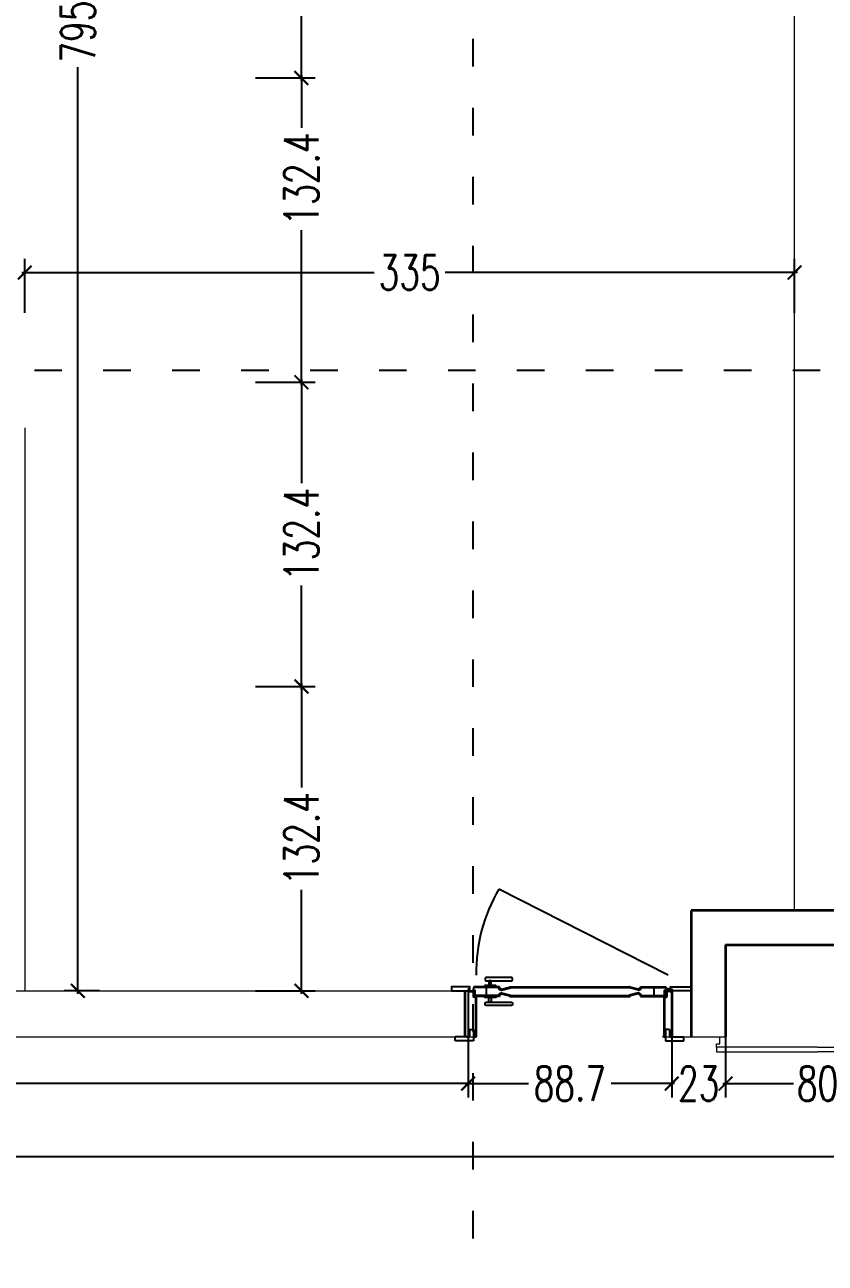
# Model space of a CAD drawing. Header units: centimetres. Extents: x -3207095 to 15275363, y -32656 to 4798027.
# Drawn here: x 684917 to 685265, y 4438823 to 4439362 of the extents above; entities that cross this region are included whole.
import ezdxf

# ---------------------------------------------------------------- set-up
doc = ezdxf.new("R2010")
doc.units = ezdxf.units.CM
for name, pattern in [('ACAD_ISO03W100', [30, 12, -18]), ('DUZ', [500, 500]), ('HIDDEN', [0.375, 0.25, -0.125])]:
    doc.linetypes.add(name, pattern=pattern)
doc.layers.get('0').update_dxf_attribs({"color": 1, "linetype": 'DUZ'})
for name, color, linetype in [('a-door', 2, 'Continuous'), ('DIM', 1, 'DUZ'), ('GOLGE', 8, 'HIDDEN'), ('LOGO', 7, 'Continuous')]:
    doc.layers.add(name, color=color, linetype=linetype)
for name, color, linetype, lineweight in [('DUVAR', 7, 'Continuous', 35), ('iç duvar', 7, 'Continuous', 50), ('KAPEN', 151, 'Continuous', 9)]:
    doc.layers.add(name, color=color, linetype=linetype, lineweight=lineweight)
doc.styles.add('DIM', font='ROMANSTW.SHX', dxfattribs={"width": 0.7})
doc.dimstyles.new('1_100', dxfattribs={"dimtxt": 15, "dimasz": 6, "dimexe": 6, "dimexo": 0, "dimgap": 2, "dimtad": 0, "dimdec": 1, "dimzin": 11, "dimdsep": 46, "dimtxsty": 'DIM', "dimblk": 'ARCHTICK', "dimcen": 3, "dimdle": 1.25, "dimclrt": 2, "dimadec": 0, "dimazin": 0, "dimtfac": 1.25, "dimtdec": 1, "dimtix": 1, "dimtofl": 0, "dimtmove": 1, "dimatfit": 3, "dimldrblk": 'ARCHTICK', "dimfxl": 20, "dimfxlon": 1, "dimtolj": 1, "dimtzin": 0, "dimarcsym": 0})

# ---------------------------------------------------------------- blocks, each defined once
blk = doc.blocks.new('_ArchTick')
at = {"color": 0, "linetype": 'ByBlock', "const_width": 0.15}
blk.add_lwpolyline([(-0.5, -0.5), (0.5, 0.5)], dxfattribs=at)
blk = doc.blocks.new('*D4574')
at = {"layer": 'Defpoints', "color": 0, "linetype": 'Continuous', "lineweight": 5, "transparency": 16777216}
for p in [(685251.79, 4439254.48), (684916.79, 4439236.93), (685251.79, 4439236.93)]:
    blk.add_point(p, dxfattribs=at)
at = {"layer": 'DIM', "color": 0, "linetype": 'Continuous', "lineweight": -2, "transparency": 16777216}
for p, q in [((684916.79, 4439236.93), (684916.79, 4439260.48)), ((685251.79, 4439236.93), (685251.79, 4439260.48)), ((684915.54, 4439254.48), (685068.79, 4439254.48)), ((685253.04, 4439254.48), (685099.79, 4439254.48))]:
    blk.add_line(p, q, dxfattribs=at)
at = {"layer": 'DIM', "color": 0, "linetype": 'Continuous', "lineweight": -2, "transparency": 16777216, "xscale": 6, "yscale": 6, "zscale": 6, "rotation": 180}
blk.add_blockref('_ArchTick', (684916.79, 4439254.48), dxfattribs=at)
at = {"layer": 'DIM', "color": 0, "linetype": 'Continuous', "lineweight": -2, "transparency": 16777216, "xscale": 6, "yscale": 6, "zscale": 6}
blk.add_blockref('_ArchTick', (685251.79, 4439254.48), dxfattribs=at)
at = {"layer": 'DIM', "color": 2, "linetype": 'Continuous', "lineweight": 5, "transparency": 16777216, "insert": (685084.29, 4439254.48), "char_height": 15, "attachment_point": 5, "style": 'DIM'}
blk.add_mtext('\\A1;335', dxfattribs=at)
blk = doc.blocks.new('*D4577')
at = {"layer": 'Defpoints', "color": 0, "linetype": 'Continuous', "lineweight": 5, "transparency": 16777216}
for p in [(684561.79, 4438921.93), (685109.69, 4438921.93), (685109.69, 4438901.57)]:
    blk.add_point(p, dxfattribs=at)
at = {"layer": 'DIM', "color": 0, "linetype": 'Continuous', "lineweight": -2, "transparency": 16777216}
for p, q in [((684561.79, 4438921.57), (684561.79, 4438895.57)), ((685109.69, 4438921.57), (685109.69, 4438895.57)), ((684560.54, 4438901.57), (684812.99, 4438901.57)), ((685110.94, 4438901.57), (684858.49, 4438901.57))]:
    blk.add_line(p, q, dxfattribs=at)
at = {"layer": 'DIM', "color": 0, "linetype": 'Continuous', "lineweight": -2, "transparency": 16777216, "xscale": 6, "yscale": 6, "zscale": 6, "rotation": 180}
blk.add_blockref('_ArchTick', (684561.79, 4438901.57), dxfattribs=at)
at = {"layer": 'DIM', "color": 0, "linetype": 'Continuous', "lineweight": -2, "transparency": 16777216, "xscale": 6, "yscale": 6, "zscale": 6}
blk.add_blockref('_ArchTick', (685109.69, 4438901.57), dxfattribs=at)
at = {"layer": 'DIM', "color": 2, "linetype": 'Continuous', "lineweight": 5, "transparency": 16777216, "insert": (684835.74, 4438901.57), "char_height": 15, "attachment_point": 5, "style": 'DIM'}
blk.add_mtext('\\A1;547.9', dxfattribs=at)
blk = doc.blocks.new('*D4578')
at = {"layer": 'Defpoints', "color": 0, "linetype": 'Continuous', "lineweight": 5, "transparency": 16777216}
for p in [(685109.69, 4438921.93), (685198.35, 4438921.93), (685198.35, 4438901.57)]:
    blk.add_point(p, dxfattribs=at)
at = {"layer": 'DIM', "color": 0, "linetype": 'Continuous', "lineweight": -2, "transparency": 16777216}
for p, q in [((685109.69, 4438921.57), (685109.69, 4438895.57)), ((685198.35, 4438921.57), (685198.35, 4438895.57)), ((685108.44, 4438901.57), (685136.02, 4438901.57)), ((685199.6, 4438901.57), (685172.02, 4438901.57))]:
    blk.add_line(p, q, dxfattribs=at)
at = {"layer": 'DIM', "color": 0, "linetype": 'Continuous', "lineweight": -2, "transparency": 16777216, "xscale": 6, "yscale": 6, "zscale": 6, "rotation": 180}
blk.add_blockref('_ArchTick', (685109.69, 4438901.57), dxfattribs=at)
at = {"layer": 'DIM', "color": 0, "linetype": 'Continuous', "lineweight": -2, "transparency": 16777216, "xscale": 6, "yscale": 6, "zscale": 6}
blk.add_blockref('_ArchTick', (685198.35, 4438901.57), dxfattribs=at)
at = {"layer": 'DIM', "color": 2, "linetype": 'Continuous', "lineweight": 5, "transparency": 16777216, "insert": (685154.02, 4438901.57), "char_height": 15, "attachment_point": 5, "style": 'DIM'}
blk.add_mtext('\\A1;88.7', dxfattribs=at)
blk = doc.blocks.new('*D5680')
at = {"layer": 'Defpoints', "color": 0, "linetype": 'Continuous', "lineweight": 5, "transparency": 16777216}
for p in [(685198.35, 4438921.93), (685221.79, 4438921.93), (685221.79, 4438901.57)]:
    blk.add_point(p, dxfattribs=at)
at = {"layer": 'DIM', "color": 0, "linetype": 'Continuous', "lineweight": -2, "transparency": 16777216}
for p, q in [((685198.35, 4438921.57), (685198.35, 4438895.57)), ((685221.79, 4438921.57), (685221.79, 4438895.57)), ((685198.35, 4438901.57), (685192.35, 4438901.57)), ((685221.79, 4438901.57), (685227.79, 4438901.57))]:
    blk.add_line(p, q, dxfattribs=at)
at = {"layer": 'DIM', "color": 0, "linetype": 'Continuous', "lineweight": -2, "transparency": 16777216, "xscale": 6, "yscale": 6, "zscale": 6}
blk.add_blockref('_ArchTick', (685198.35, 4438901.57), dxfattribs=at)
at = {"layer": 'DIM', "color": 0, "linetype": 'Continuous', "lineweight": -2, "transparency": 16777216, "xscale": 6, "yscale": 6, "zscale": 6, "rotation": 180}
blk.add_blockref('_ArchTick', (685221.79, 4438901.57), dxfattribs=at)
at = {"layer": 'DIM', "color": 2, "linetype": 'Continuous', "lineweight": 5, "transparency": 16777216, "insert": (685210.07, 4438901.57), "char_height": 15, "attachment_point": 5, "style": 'DIM'}
blk.add_mtext('\\A1;23', dxfattribs=at)
blk = doc.blocks.new('*D5681')
at = {"layer": 'Defpoints', "color": 0, "linetype": 'Continuous', "lineweight": 5, "transparency": 16777216}
for p in [(685221.79, 4438921.93), (685301.79, 4438921.93), (685301.79, 4438901.57)]:
    blk.add_point(p, dxfattribs=at)
at = {"layer": 'DIM', "color": 0, "linetype": 'Continuous', "lineweight": -2, "transparency": 16777216}
for p, q in [((685221.79, 4438921.57), (685221.79, 4438895.57)), ((685301.79, 4438921.57), (685301.79, 4438895.57)), ((685220.54, 4438901.57), (685251.29, 4438901.57)), ((685303.04, 4438901.57), (685272.29, 4438901.57))]:
    blk.add_line(p, q, dxfattribs=at)
at = {"layer": 'DIM', "color": 0, "linetype": 'Continuous', "lineweight": -2, "transparency": 16777216, "xscale": 6, "yscale": 6, "zscale": 6, "rotation": 180}
blk.add_blockref('_ArchTick', (685221.79, 4438901.57), dxfattribs=at)
at = {"layer": 'DIM', "color": 0, "linetype": 'Continuous', "lineweight": -2, "transparency": 16777216, "xscale": 6, "yscale": 6, "zscale": 6}
blk.add_blockref('_ArchTick', (685301.79, 4438901.57), dxfattribs=at)
at = {"layer": 'DIM', "color": 2, "linetype": 'Continuous', "lineweight": 5, "transparency": 16777216, "insert": (685261.79, 4438901.57), "char_height": 15, "attachment_point": 5, "style": 'DIM'}
blk.add_mtext('\\A1;80', dxfattribs=at)
blk = doc.blocks.new('*D5533')
at = {"layer": 'Defpoints', "color": 0, "linetype": 'Continuous', "lineweight": 5, "transparency": 16777216}
for p in [(685636.79, 4438881.77), (683616.79, 4438869.02), (685636.79, 4438869.7)]:
    blk.add_point(p, dxfattribs=at)
at = {"layer": 'DIM', "color": 0, "linetype": 'Continuous', "lineweight": -2, "transparency": 16777216}
for p, q in [((685636.79, 4438881.77), (685636.79, 4438863.7)), ((683616.79, 4438869.02), (683616.79, 4438875.7)), ((683615.54, 4438869.7), (684606.29, 4438869.7)), ((685638.04, 4438869.7), (684647.29, 4438869.7))]:
    blk.add_line(p, q, dxfattribs=at)
at = {"layer": 'DIM', "color": 0, "linetype": 'Continuous', "lineweight": -2, "transparency": 16777216, "xscale": 6, "yscale": 6, "zscale": 6, "rotation": 180}
blk.add_blockref('_ArchTick', (683616.79, 4438869.7), dxfattribs=at)
at = {"layer": 'DIM', "color": 0, "linetype": 'Continuous', "lineweight": -2, "transparency": 16777216, "xscale": 6, "yscale": 6, "zscale": 6}
blk.add_blockref('_ArchTick', (685636.79, 4438869.7), dxfattribs=at)
at = {"layer": 'DIM', "color": 2, "linetype": 'Continuous', "lineweight": 5, "transparency": 16777216, "insert": (684626.79, 4438869.7), "char_height": 15, "attachment_point": 5, "style": 'DIM'}
blk.add_mtext('\\A1;2020', dxfattribs=at)
blk = doc.blocks.new('*D4518')
at = {"layer": 'Defpoints', "color": 0, "linetype": 'Continuous', "lineweight": 5, "transparency": 16777216}
for p in [(684939.93, 4439736.93), (684941.72, 4439736.93), (684949.35, 4438941.93)]:
    blk.add_point(p, dxfattribs=at)
at = {"layer": 'DIM', "color": 0, "linetype": 'Continuous', "lineweight": -2, "transparency": 16777216}
for p, q in [((684941.72, 4439736.93), (684933.93, 4439736.93)), ((684939.93, 4439738.18), (684939.93, 4439374.84)), ((684939.93, 4438940.68), (684939.93, 4439343.84)), ((684949.35, 4438941.93), (684933.93, 4438941.93))]:
    blk.add_line(p, q, dxfattribs=at)
at = {"layer": 'DIM', "color": 0, "linetype": 'Continuous', "lineweight": -2, "transparency": 16777216, "xscale": 6, "yscale": 6, "zscale": 6}
for p, rotation in [((684939.93, 4439736.93), 90), ((684939.93, 4438941.93), 270)]:
    blk.add_blockref('_ArchTick', p, dxfattribs=dict(at, rotation=rotation))
at = {"layer": 'DIM', "color": 2, "linetype": 'Continuous', "lineweight": 5, "transparency": 16777216, "insert": (684939.93, 4439359.34), "char_height": 15, "attachment_point": 5, "rotation": 90, "style": 'DIM'}
blk.add_mtext('\\A1;795', dxfattribs=at)
blk = doc.blocks.new('*D4519')
at = {"layer": 'Defpoints', "color": 0, "linetype": 'Continuous', "lineweight": 5, "transparency": 16777216}
for p in [(685016.79, 4439074.34), (685037.18, 4439074.34), (685016.79, 4438941.93)]:
    blk.add_point(p, dxfattribs=at)
at = {"layer": 'DIM', "color": 0, "linetype": 'Continuous', "lineweight": -2, "transparency": 16777216}
for p, q in [((685017.18, 4439074.34), (685043.18, 4439074.34)), ((685037.18, 4439075.59), (685037.18, 4439030.38)), ((685037.18, 4438940.68), (685037.18, 4438985.88)), ((685017.18, 4438941.93), (685043.18, 4438941.93))]:
    blk.add_line(p, q, dxfattribs=at)
at = {"layer": 'DIM', "color": 0, "linetype": 'Continuous', "lineweight": -2, "transparency": 16777216, "xscale": 6, "yscale": 6, "zscale": 6}
for p, rotation in [((685037.18, 4439074.34), 90), ((685037.18, 4438941.93), 270)]:
    blk.add_blockref('_ArchTick', p, dxfattribs=dict(at, rotation=rotation))
at = {"layer": 'DIM', "color": 2, "linetype": 'Continuous', "lineweight": 5, "transparency": 16777216, "insert": (685037.18, 4439008.13), "char_height": 15, "attachment_point": 5, "rotation": 90, "style": 'DIM'}
blk.add_mtext('\\A1;132.4', dxfattribs=at)
blk = doc.blocks.new('*D4520')
at = {"layer": 'Defpoints', "color": 0, "linetype": 'Continuous', "lineweight": 5, "transparency": 16777216}
for p in [(685016.79, 4439206.74), (685016.79, 4439074.34), (685037.18, 4439074.34)]:
    blk.add_point(p, dxfattribs=at)
at = {"layer": 'DIM', "color": 0, "linetype": 'Continuous', "lineweight": -2, "transparency": 16777216}
for p, q in [((685017.18, 4439206.74), (685043.18, 4439206.74)), ((685037.18, 4439207.99), (685037.18, 4439162.79)), ((685037.18, 4439073.09), (685037.18, 4439118.29)), ((685017.18, 4439074.34), (685043.18, 4439074.34))]:
    blk.add_line(p, q, dxfattribs=at)
at = {"layer": 'DIM', "color": 0, "linetype": 'Continuous', "lineweight": -2, "transparency": 16777216, "xscale": 6, "yscale": 6, "zscale": 6}
for p, rotation in [((685037.18, 4439206.74), 90), ((685037.18, 4439074.34), 270)]:
    blk.add_blockref('_ArchTick', p, dxfattribs=dict(at, rotation=rotation))
at = {"layer": 'DIM', "color": 2, "linetype": 'Continuous', "lineweight": 5, "transparency": 16777216, "insert": (685037.18, 4439140.54), "char_height": 15, "attachment_point": 5, "rotation": 90, "style": 'DIM'}
blk.add_mtext('\\A1;132.4', dxfattribs=at)
blk = doc.blocks.new('*D4521')
at = {"layer": 'Defpoints', "color": 0, "linetype": 'Continuous', "lineweight": 5, "transparency": 16777216}
for p in [(685016.79, 4439339.15), (685016.79, 4439206.74), (685037.18, 4439206.74)]:
    blk.add_point(p, dxfattribs=at)
at = {"layer": 'DIM', "color": 0, "linetype": 'Continuous', "lineweight": -2, "transparency": 16777216}
for p, q in [((685017.18, 4439339.15), (685043.18, 4439339.15)), ((685037.18, 4439340.4), (685037.18, 4439317.45)), ((685037.18, 4439205.49), (685037.18, 4439272.95)), ((685017.18, 4439206.74), (685043.18, 4439206.74))]:
    blk.add_line(p, q, dxfattribs=at)
at = {"layer": 'DIM', "color": 0, "linetype": 'Continuous', "lineweight": -2, "transparency": 16777216, "xscale": 6, "yscale": 6, "zscale": 6}
for p, rotation in [((685037.18, 4439339.15), 90), ((685037.18, 4439206.74), 270)]:
    blk.add_blockref('_ArchTick', p, dxfattribs=dict(at, rotation=rotation))
at = {"layer": 'DIM', "color": 2, "linetype": 'Continuous', "lineweight": 5, "transparency": 16777216, "insert": (685037.18, 4439295.2), "char_height": 15, "attachment_point": 5, "rotation": 90, "style": 'DIM'}
blk.add_mtext('\\A1;132.4', dxfattribs=at)
blk = doc.blocks.new('*D4522')
at = {"layer": 'Defpoints', "color": 0, "linetype": 'Continuous', "lineweight": 5, "transparency": 16777216}
for p in [(685016.79, 4439471.56), (685016.79, 4439339.15), (685037.18, 4439339.15)]:
    blk.add_point(p, dxfattribs=at)
at = {"layer": 'DIM', "color": 0, "linetype": 'Continuous', "lineweight": -2, "transparency": 16777216}
for p, q in [((685037.18, 4439472.81), (685037.18, 4439427.61)), ((685017.18, 4439471.56), (685043.18, 4439471.56)), ((685037.18, 4439337.9), (685037.18, 4439383.11)), ((685017.18, 4439339.15), (685043.18, 4439339.15))]:
    blk.add_line(p, q, dxfattribs=at)
at = {"layer": 'DIM', "color": 0, "linetype": 'Continuous', "lineweight": -2, "transparency": 16777216, "xscale": 6, "yscale": 6, "zscale": 6}
for p, rotation in [((685037.18, 4439471.56), 90), ((685037.18, 4439339.15), 270)]:
    blk.add_blockref('_ArchTick', p, dxfattribs=dict(at, rotation=rotation))
at = {"layer": 'DIM', "color": 2, "linetype": 'Continuous', "lineweight": 5, "transparency": 16777216, "insert": (685037.18, 4439405.36), "char_height": 15, "attachment_point": 5, "rotation": 90, "style": 'DIM'}
blk.add_mtext('\\A1;132.4', dxfattribs=at)
blk = doc.blocks.new('*D5721')
at = {"layer": 'Defpoints', "color": 0, "linetype": 'Continuous', "lineweight": 5, "transparency": 16777216}
for p in [(691166.93, 4439238.74), (0, 4439110.74), (691148.06, 4439110.74)]:
    blk.add_point(p, dxfattribs=at)
at = {"layer": 'DIM', "color": 0, "linetype": 'Continuous', "lineweight": -2, "transparency": 16777216}
for p, q in [((691166.93, 4439238.74), (691142.06, 4439238.74)), ((691148.06, 4439239.99), (691148.06, 4439189.24)), ((691148.06, 4439109.49), (691148.06, 4439160.24)), ((691128.06, 4439110.74), (691154.06, 4439110.74))]:
    blk.add_line(p, q, dxfattribs=at)
at = {"layer": 'DIM', "color": 0, "linetype": 'Continuous', "lineweight": -2, "transparency": 16777216, "xscale": 6, "yscale": 6, "zscale": 6}
for p, rotation in [((691148.06, 4439238.74), 90), ((691148.06, 4439110.74), 270)]:
    blk.add_blockref('_ArchTick', p, dxfattribs=dict(at, rotation=rotation))
at = {"layer": 'DIM', "color": 2, "linetype": 'Continuous', "lineweight": 5, "transparency": 16777216, "insert": (691148.06, 4439174.74), "char_height": 15, "attachment_point": 5, "rotation": 90, "style": 'DIM'}
blk.add_mtext('\\A1;128', dxfattribs=at)

msp = doc.modelspace()

# ---------------------------------------------------------------- linework, layer by layer
at = {"color": 232, "linetype": 'ACAD_ISO03W100'}
for p, q in [((685111.79, 4439926.16), (685111.79, 4436667.31)), ((685862.98, 4439211.93), (681754.42, 4439211.93))]:
    msp.add_line(p, q, dxfattribs=at)
at = {"color": 7}
for p, q in [((685108.35, 4438941.93), (685108.35, 4438921.93)), ((685198.35, 4438941.93), (685198.35, 4438921.93))]:
    msp.add_line(p, q, dxfattribs=at)
at = {"color": 30}
msp.add_line((685198.35, 4438921.93), (685198.35, 4438941.93), dxfattribs=at)
at = {"layer": 'a-door'}
for p, q in [((685109.69, 4438941.93), (685109.69, 4438921.93)), ((685109.99, 4438941.93), (685112.19, 4438941.93)), ((685109.99, 4438941.61), (685111.89, 4438941.61)), ((685112.24, 4438943.73), (685111.79, 4438941.93)), ((685111.79, 4438941.93), (685112.49, 4438941.93)), ((685111.87, 4438942.23), (685112.79, 4438942.23)), ((685111.89, 4438941.61), (685111.89, 4438939.23)), ((685112.89, 4438939.23), (685111.89, 4438939.23)), ((685122.93, 4438943.43), (685112.16, 4438943.43)), ((685112.19, 4438941.93), (685112.19, 4438939.53)), ((685113.19, 4438939.53), (685112.19, 4438939.53)), ((685123.33, 4438943.73), (685112.24, 4438943.73)), ((685112.49, 4438939.53), (685112.49, 4438941.93)), ((685123.33, 4438939.53), (685112.49, 4438939.53)), ((685112.79, 4438939.83), (685112.79, 4438942.23)), ((685122.93, 4438939.83), (685112.79, 4438939.83)), ((685112.89, 4438939.23), (685112.89, 4438922.24)), ((685113.19, 4438939.53), (685113.19, 4438921.93)), ((685117.54, 4438943.43), (685117.54, 4438939.83)), ((685123.33, 4438943.43), (685123.33, 4438943.73)), ((685123.33, 4438939.83), (685123.33, 4438939.53)), ((685123.93, 4438942.83), (685124.15, 4438942.83)), ((685123.93, 4438942.23), (685123.93, 4438942.43)), ((685124.23, 4438942.23), (685123.93, 4438942.23)), ((685123.93, 4438941.03), (685123.93, 4438940.83)), ((685124.23, 4438941.03), (685123.93, 4438941.03)), ((685123.93, 4438940.43), (685124.15, 4438940.43)), ((685124.15, 4438942.63), (685124.15, 4438942.83)), ((685124.15, 4438942.63), (685124.3, 4438942.63)), ((685124.15, 4438940.63), (685124.15, 4438940.43)), ((685124.15, 4438940.63), (685124.3, 4438940.63)), ((685124.23, 4438942.23), (685128.13, 4438943.23)), ((685124.23, 4438941.03), (685128.13, 4438940.03)), ((685124.3, 4438942.63), (685127.73, 4438943.5)), ((685124.3, 4438940.63), (685127.73, 4438939.75)), ((685127.73, 4438943.73), (685128.13, 4438943.73)), ((685127.73, 4438943.73), (685127.73, 4438943.5)), ((685127.73, 4438943.73), (685127.73, 4438943.5)), ((685127.73, 4438939.53), (685127.73, 4438939.75)), ((685127.73, 4438939.53), (685127.73, 4438939.75)), ((685127.73, 4438939.53), (685128.13, 4438939.53)), ((685128.13, 4438943.73), (685180.31, 4438943.73)), ((685128.13, 4438943.33), (685179.91, 4438943.33)), ((685128.13, 4438943.33), (685128.13, 4438943.23)), ((685128.13, 4438939.93), (685128.13, 4438940.03)), ((685128.13, 4438939.93), (685179.91, 4438939.93)), ((685128.13, 4438939.53), (685180.31, 4438939.53)), ((685180.31, 4438943.73), (685179.91, 4438943.73)), ((685179.91, 4438943.33), (685179.91, 4438943.23)), ((685183.81, 4438942.23), (685179.91, 4438943.23)), ((685183.81, 4438941.03), (685179.91, 4438940.03)), ((685179.91, 4438939.93), (685179.91, 4438940.03)), ((685180.31, 4438939.53), (685179.91, 4438939.53)), ((685180.31, 4438943.73), (685180.31, 4438943.5)), ((685180.31, 4438943.73), (685180.31, 4438943.5)), ((685183.74, 4438942.63), (685180.31, 4438943.5)), ((685183.74, 4438940.63), (685180.31, 4438939.75)), ((685180.31, 4438939.53), (685180.31, 4438939.75)), ((685180.31, 4438939.53), (685180.31, 4438939.75)), ((685183.89, 4438942.63), (685183.74, 4438942.63)), ((685183.89, 4438940.63), (685183.74, 4438940.63)), ((685183.81, 4438942.23), (685184.11, 4438942.23)), ((685183.81, 4438941.03), (685184.11, 4438941.03)), ((685183.89, 4438942.63), (685183.89, 4438942.83)), ((685184.11, 4438942.83), (685183.89, 4438942.83)), ((685183.89, 4438940.63), (685183.89, 4438940.43)), ((685184.11, 4438940.43), (685183.89, 4438940.43)), ((685184.11, 4438942.23), (685184.11, 4438942.43)), ((685184.11, 4438941.03), (685184.11, 4438940.83)), ((685184.71, 4438943.73), (685195.81, 4438943.73)), ((685184.71, 4438943.43), (685184.71, 4438943.73)), ((685184.71, 4438939.83), (685184.71, 4438939.53)), ((685184.71, 4438939.53), (685195.55, 4438939.53)), ((685185.11, 4438943.43), (685195.88, 4438943.43)), ((685185.11, 4438939.83), (685195.25, 4438939.83)), ((685190.5, 4438943.43), (685190.5, 4438939.83)), ((685194.85, 4438939.53), (685195.85, 4438939.53)), ((685194.85, 4438939.53), (685194.85, 4438921.93)), ((685195.15, 4438939.23), (685196.15, 4438939.23)), ((685195.15, 4438939.23), (685195.15, 4438922.24)), ((685195.25, 4438939.83), (685195.25, 4438942.23)), ((685196.17, 4438942.23), (685195.25, 4438942.23)), ((685195.55, 4438939.53), (685195.55, 4438941.93)), ((685196.25, 4438941.93), (685195.55, 4438941.93)), ((685195.81, 4438943.73), (685196.25, 4438941.93)), ((685195.85, 4438941.93), (685195.85, 4438939.53)), ((685198.05, 4438941.93), (685195.85, 4438941.93)), ((685196.15, 4438941.61), (685196.15, 4438939.23)), ((685198.05, 4438941.61), (685196.15, 4438941.61)), ((685198.35, 4438941.93), (685198.35, 4438921.93)), ((685198.85, 4438941.93), (685198.35, 4438941.93)), ((685110.34, 4438925.13), (685112.14, 4438925.13)), ((685110.34, 4438925.13), (685112.14, 4438925.13)), ((685110.34, 4438925.13), (685110.34, 4438921.93)), ((685110.34, 4438925.13), (685110.34, 4438921.93)), ((685112.14, 4438925.13), (685112.14, 4438920.13)), ((685112.14, 4438925.13), (685112.14, 4438920.13)), ((685195.6, 4438925.13), (685195.6, 4438920.13)), ((685197.4, 4438925.13), (685195.6, 4438925.13)), ((685197.4, 4438925.13), (685197.4, 4438921.93)), ((685104.14, 4438920.13), (685104.14, 4438921.93)), ((685104.14, 4438920.13), (685104.14, 4438921.93)), ((685110.34, 4438921.93), (685104.14, 4438921.93)), ((685112.14, 4438920.13), (685104.14, 4438920.13)), ((685109.04, 4438921.93), (685110.34, 4438921.93)), ((685109.04, 4438921.93), (685110.34, 4438921.93)), ((685112.89, 4438922.24), (685112.14, 4438922.24)), ((685112.14, 4438921.93), (685113.44, 4438921.93)), ((685195.6, 4438921.93), (685194.3, 4438921.93)), ((685195.15, 4438922.24), (685195.6, 4438922.24)), ((685195.6, 4438920.13), (685203.6, 4438920.13)), ((685198.7, 4438921.93), (685197.4, 4438921.93)), ((685197.4, 4438921.93), (685203.6, 4438921.93)), ((685203.6, 4438920.13), (685203.6, 4438921.93))]:
    msp.add_line(p, q, dxfattribs=at)
for points in [[(685116.79, 4438944.23), (685116.79, 4438943.73), (685121.79, 4438943.73), (685121.79, 4438944.23)], [(685118.79, 4438946.23), (685118.79, 4438944.23), (685119.79, 4438944.23), (685119.79, 4438946.23)], [(685109.69, 4438941.18), (685109.99, 4438941.18), (685109.99, 4438942.68), (685109.69, 4438942.68)], [(685109.69, 4438941.18), (685109.99, 4438941.18), (685109.99, 4438942.68), (685109.69, 4438942.68)], [(685116.79, 4438939.03), (685116.79, 4438939.53), (685121.79, 4438939.53), (685121.79, 4438939.03)], [(685118.79, 4438937.03), (685118.79, 4438939.03), (685119.79, 4438939.03), (685119.79, 4438937.03)], [(685198.35, 4438941.18), (685198.05, 4438941.18), (685198.05, 4438942.68), (685198.35, 4438942.68)]]:
    msp.add_lwpolyline(points, close=True, dxfattribs=at)
for points in [[(685117.09, 4438947.03), (685117.09, 4438946.93, 0.414214), (685117.79, 4438946.23), (685128.39, 4438946.23, 0.414214), (685129.09, 4438946.93), (685129.09, 4438947.03, 0.414214), (685128.39, 4438947.73), (685117.79, 4438947.73, 0.414214)], [(685117.09, 4438936.23), (685117.09, 4438936.33, -0.414214), (685117.79, 4438937.03), (685128.39, 4438937.03, -0.414214), (685129.09, 4438936.33), (685129.09, 4438936.23, -0.414214), (685128.39, 4438935.53), (685117.79, 4438935.53, -0.414214)]]:
    msp.add_lwpolyline(points, format="xyb", close=True, dxfattribs=at)
for points in [[(685109.99, 4438941.93), (685110.49, 4438941.93), (685110.49, 4438943.73), (685102.49, 4438943.73), (685102.49, 4438941.93), (685109.69, 4438941.93)], [(685198.3, 4438941.93), (685197.8, 4438941.93), (685197.8, 4438943.73), (685206.79, 4438943.73), (685206.79, 4438941.93), (685198.6, 4438941.93)]]:
    msp.add_lwpolyline(points, dxfattribs=at)
msp.add_circle((685196.69, 4438942.43), 0.5, dxfattribs=at)
for centre, radius, start, end in [((685123.93, 4438943.43), 1, 180, 270), ((685123.93, 4438939.83), 1, 90, 180), ((685123.93, 4438943.43), 0.6, 180, 270), ((685123.93, 4438939.83), 0.6, 90, 180), ((685184.11, 4438943.43), 0.6, 270, 0), ((685184.11, 4438943.43), 1, 270, 0), ((685184.11, 4438939.83), 1, 0, 90), ((685184.11, 4438939.83), 0.6, 0, 90)]:
    msp.add_arc(centre, radius, start, end, dxfattribs=at)
at = {"layer": 'DUVAR'}
for p, q in [((685316.79, 4438976.93), (685206.79, 4438976.93)), ((685206.79, 4438976.93), (685206.79, 4438921.93)), ((685221.79, 4438961.93), (685301.79, 4438961.93)), ((685221.79, 4438961.93), (685221.79, 4438921.93)), ((685108.35, 4438941.93), (685108.35, 4438921.93)), ((685198.35, 4438941.93), (685198.35, 4438921.93)), ((685198.35, 4438941.93), (685198.35, 4438921.93))]:
    msp.add_line(p, q, dxfattribs=at)
at = {"layer": 'GOLGE', "ltscale": 0.5}
msp.add_line((685194.85, 4438921.93), (685195.6, 4438921.93), dxfattribs=at)
at = {"layer": 'iç duvar', "color": 7, "lineweight": 18}
for p, q in [((685251.79, 4438976.93), (685251.79, 4439736.93)), ((684916.79, 4439186.93), (684916.79, 4438941.93)), ((684576.79, 4438941.93), (685112.79, 4438941.93)), ((685195.25, 4438941.93), (685206.79, 4438941.93)), ((684561.79, 4438921.93), (685113.19, 4438921.93)), ((685194.85, 4438921.93), (685221.79, 4438921.93))]:
    msp.add_line(p, q, dxfattribs=at)
at = {"layer": 'KAPEN'}
msp.add_lwpolyline([(685221.79, 4438917.43), (685217.79, 4438917.43), (685217.79, 4438918.93), (685219.29, 4438918.93), (685219.29, 4438921.93), (685221.79, 4438921.93), (685221.79, 4438917.43)], close=True, dxfattribs=at)
msp.add_lwpolyline([(685221.79, 4438917.43), (685217.79, 4438917.43), (685217.79, 4438918.93), (685219.29, 4438918.93), (685219.29, 4438921.93), (685221.79, 4438921.93), (685221.79, 4438917.43)], close=True, dxfattribs=at)
for points in [[(685261.79, 4438917.43), (685217.79, 4438917.43), (685217.79, 4438915.43), (685261.79, 4438915.43)], [(685261.79, 4438917.43), (685305.79, 4438917.43), (685305.79, 4438915.43), (685261.79, 4438915.43)]]:
    msp.add_lwpolyline(points, dxfattribs=at)
at = {"layer": 'LOGO'}
msp.add_line((685196.81, 4438948.73), (685123.1, 4438986.23), dxfattribs=at)
msp.add_arc((685185.62, 4438949.73), 72.39, 149.7284, 180.7963, dxfattribs=at)

# ---------------------------------------------------------------- dimensions: what is measured, and where the dimension line sits
at = {"layer": 'DIM', "linetype": 'Continuous', "lineweight": 5}
for base, p1, p2, picture, middle in [((684939.93, 4439736.93), (684949.35, 4438941.93), (684941.72, 4439736.93), '*D4518', (684939.93, 4439359.34)), ((685037.18, 4439206.74), (685016.79, 4439339.15), (685016.79, 4439206.74), '*D4521', (685037.18, 4439295.2))]:
    dim = msp.add_linear_dim(base=base, p1=p1, p2=p2, angle=90, dimstyle='1_100', dxfattribs=at)
    dim.commit()
    dim.dimension.update_dxf_attribs({"geometry": picture, "text_midpoint": middle, "dimtype": 160})
for base, p1, p2, picture, middle in [((685037.18, 4439339.15), (685016.79, 4439471.56), (685016.79, 4439339.15), '*D4522', (685037.18, 4439405.36)), ((691148.06, 4439110.74), (691166.93, 4439238.74), (0, 4439110.74), '*D5721', (691148.06, 4439174.74)), ((685037.18, 4439074.34), (685016.79, 4439206.74), (685016.79, 4439074.34), '*D4520', (685037.18, 4439140.54)), ((685037.18, 4439074.34), (685016.79, 4438941.93), (685016.79, 4439074.34), '*D4519', (685037.18, 4439008.13))]:
    dim = msp.add_linear_dim(base=base, p1=p1, p2=p2, angle=90, dimstyle='1_100', dxfattribs=at)
    dim.commit()
    dim.dimension.update_dxf_attribs({"geometry": picture, "text_midpoint": middle})
for base, p1, p2, picture, middle in [((685251.79, 4439254.48), (684916.79, 4439236.93), (685251.79, 4439236.93), '*D4574', (685084.29, 4439254.48)), ((685109.69, 4438901.57), (684561.79, 4438921.93), (685109.69, 4438921.93), '*D4577', (684835.74, 4438901.57)), ((685198.35, 4438901.57), (685109.69, 4438921.93), (685198.35, 4438921.93), '*D4578', (685154.02, 4438901.57)), ((685301.79, 4438901.57), (685221.79, 4438921.93), (685301.79, 4438921.93), '*D5681', (685261.79, 4438901.57)), ((685636.79, 4438869.7), (683616.79, 4438869.02), (685636.79, 4438881.77), '*D5533', (684626.79, 4438869.7))]:
    dim = msp.add_linear_dim(base=base, p1=p1, p2=p2, dimstyle='1_100', dxfattribs=at)
    dim.commit()
    dim.dimension.update_dxf_attribs({"geometry": picture, "text_midpoint": middle})
dim = msp.add_linear_dim(base=(685221.79, 4438901.57), p1=(685198.35, 4438921.93), p2=(685221.79, 4438921.93), dimstyle='1_100', override={"dimdec": 0}, dxfattribs=at)
dim.commit()
dim.dimension.update_dxf_attribs({"geometry": '*D5680', "text_midpoint": (685210.07, 4438901.57)})

doc.saveas('drawing.dxf')
